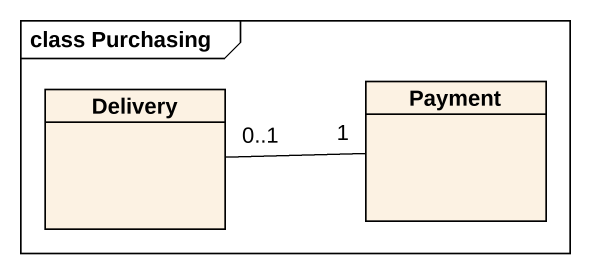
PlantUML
@startuml
mainframe class Purchasing
hide circle
hide empty members
class Delivery
class Payment
Delivery "0..1" -right- "1" Payment
@enduml
